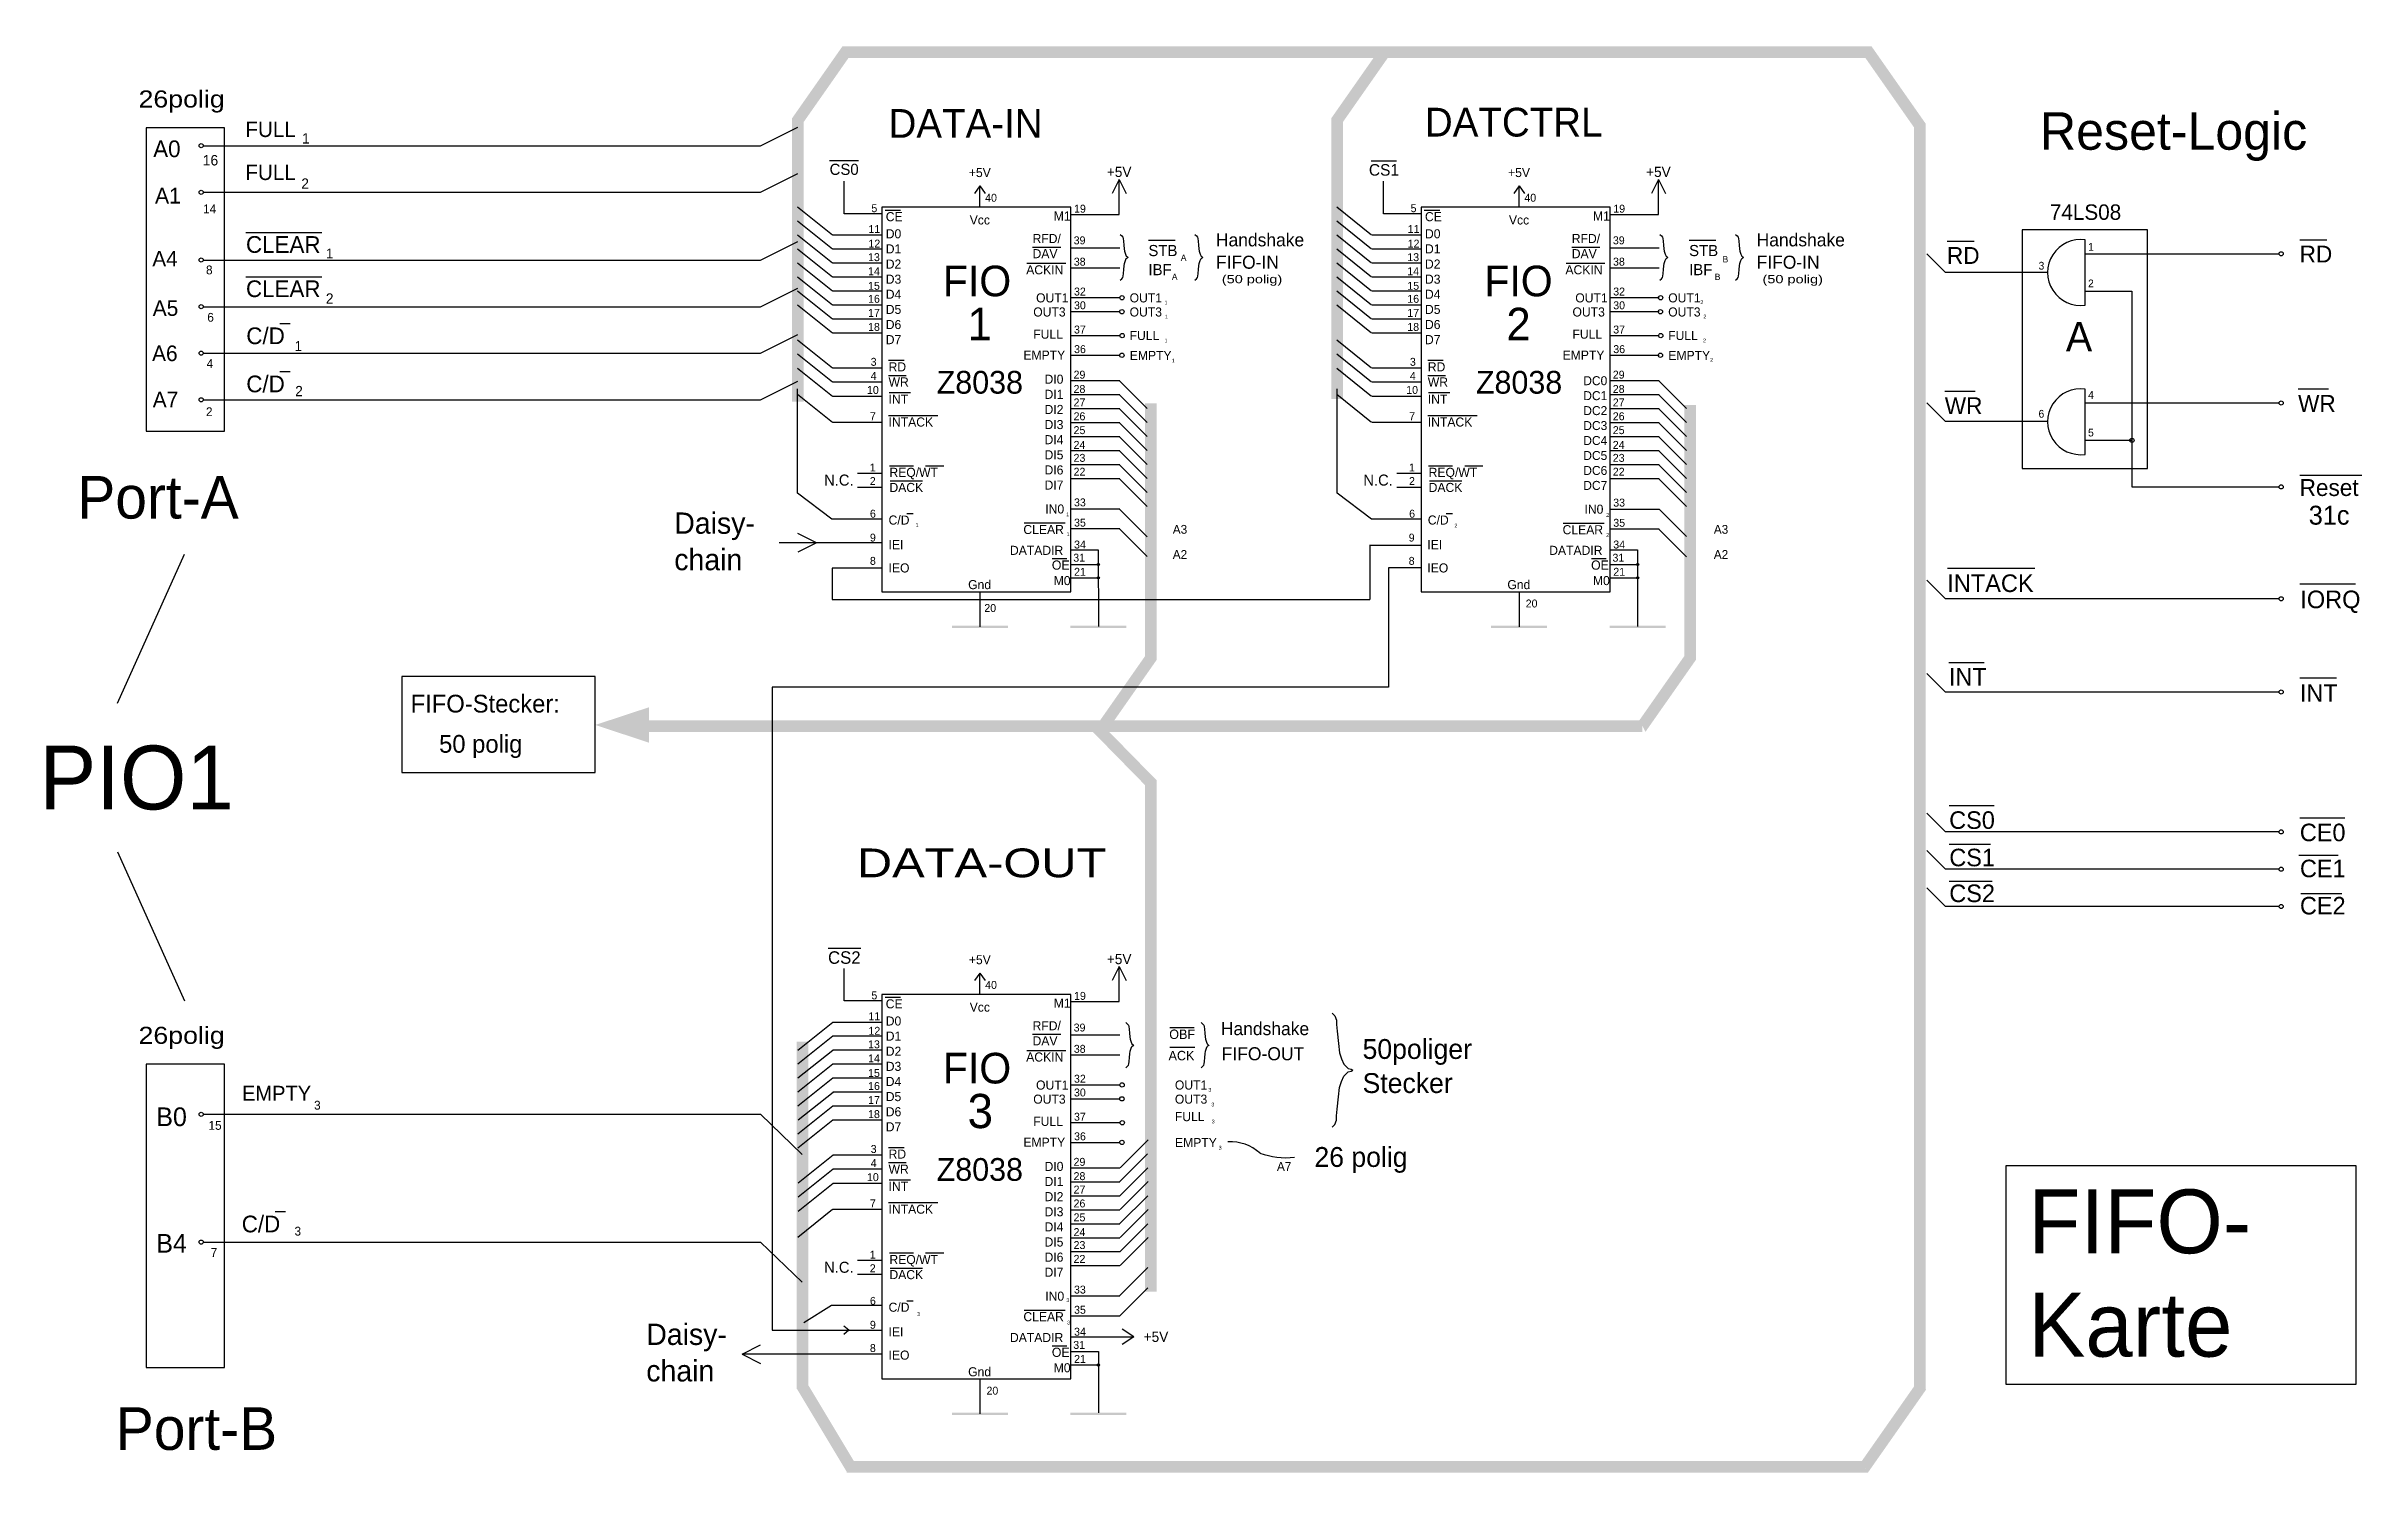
# Model space of a CAD drawing. Extents: x -32.2 to 67.1, y -33.9 to 27.3.
import ezdxf
from ezdxf.enums import TextEntityAlignment as Align

# ---------------------------------------------------------------- set-up
doc = ezdxf.new("R2010")
doc.units = 0
doc.layers.get('0').update_dxf_attribs({"linetype": 'CONTINUOUS'})

# ---------------------------------------------------------------- blocks, each defined once
blk = doc.blocks.new('RECTANG')
at = {"color": 0}
for p, q in [((1, 1), (0, 1)), ((0, 1), (0, 0)), ((1, 0), (1, 1)), ((0, 0), (1, 0))]:
    blk.add_line(p, q, dxfattribs=at)

msp = doc.modelspace()

# ---------------------------------------------------------------- linework, layer by layer
at = {"color": 0}
for p, q in [((-1.6, 23.038), (0, 23.838)), ((-25.501, 23.038), (-1.6, 23.038)), ((1.357, 22.4), (2.6, 22.4)), ((24.585, 22.394), (25.661, 22.394)), ((-25.501, 21.038), (-1.6, 21.038)), ((-1.6, 21.038), (0, 21.838)), ((1.982, 20.117), (1.982, 21.512)), ((7.803, 21.316), (7.574, 20.988)), ((7.8, 20.4), (7.8, 21.3)), ((7.803, 21.316), (8.032, 20.988)), ((13.778, 21.593), (13.478, 20.993)), ((13.778, 21.593), (14.078, 20.993)), ((13.778, 20.093), (13.778, 21.593)), ((25.104, 20.117), (25.104, 21.512)), ((30.925, 21.316), (30.696, 20.988)), ((30.922, 20.4), (30.922, 21.3)), ((30.925, 21.316), (31.154, 20.988)), ((36.9, 21.593), (36.6, 20.993)), ((36.9, 20.093), (36.9, 21.593)), ((36.9, 21.593), (37.2, 20.993)), ((1.478, 19.2), (-0.022, 20.4)), ((3.592, 20.117), (1.982, 20.117)), ((3.734, 20.275), (4.4, 20.275)), ((11.7, 20.093), (13.778, 20.093)), ((24.6, 19.2), (23.1, 20.4)), ((26.714, 20.117), (25.104, 20.117)), ((26.856, 20.275), (27.522, 20.275)), ((34.822, 20.093), (36.9, 20.093)), ((-23.669, 19.313), (-20.422, 19.313)), ((-1.6, 18.131), (0, 18.931)), ((1.478, 18.6), (-0.022, 19.8)), ((1.478, 18), (-0.022, 19.2)), ((3.6, 19.2), (1.5, 19.2)), ((13.819, 19.223), (13.881, 19.167)), ((13.881, 19.167), (13.932, 19.11)), ((13.932, 19.11), (13.944, 19.053)), ((13.944, 19.053), (13.955, 18.939)), ((13.955, 18.939), (13.972, 18.769)), ((15.028, 18.984), (16.176, 18.984)), ((17.021, 19.223), (17.084, 19.167)), ((17.084, 19.167), (17.135, 19.11)), ((17.135, 19.11), (17.146, 19.053)), ((17.146, 19.053), (17.158, 18.939)), ((17.158, 18.939), (17.175, 18.769)), ((24.6, 18.6), (23.1, 19.8)), ((24.6, 18), (23.1, 19.2)), ((26.722, 19.2), (24.622, 19.2)), ((36.961, 19.223), (37.024, 19.167)), ((37.024, 19.167), (37.075, 19.11)), ((37.075, 19.11), (37.087, 19.053)), ((37.087, 19.053), (37.098, 18.939)), ((37.098, 18.939), (37.115, 18.769)), ((38.213, 18.984), (39.36, 18.984)), ((40.206, 19.223), (40.268, 19.167)), ((40.268, 19.167), (40.32, 19.11)), ((40.32, 19.11), (40.331, 19.053)), ((40.331, 19.053), (40.342, 18.939)), ((40.342, 18.939), (40.359, 18.769)), ((49.275, 18.941), (50.436, 18.941)), ((55.2, 16.197), (55.2, 18.997)), ((64.399, 19.003), (65.56, 19.003)), ((-25.501, 18.131), (-1.6, 18.131)), ((1.478, 17.4), (-0.022, 18.6)), ((1.478, 16.8), (-0.022, 18)), ((3.6, 18.6), (1.5, 18.6)), ((3.6, 18), (1.5, 18)), ((9.817, 17.995), (11.481, 17.995)), ((10.059, 18.687), (11.269, 18.687)), ((11.7, 18.659), (13.8, 18.659)), ((13.972, 18.769), (13.989, 18.614)), ((13.972, 17.729), (13.989, 17.883)), ((13.989, 18.614), (14.006, 18.509)), ((13.989, 17.883), (14.006, 17.989)), ((14.006, 18.509), (14.046, 18.379)), ((14.006, 17.989), (14.046, 18.119)), ((14.046, 18.379), (14.08, 18.305)), ((14.046, 18.119), (14.08, 18.192)), ((14.08, 18.305), (14.126, 18.265)), ((14.08, 18.192), (14.126, 18.232)), ((14.126, 18.265), (14.16, 18.24)), ((14.126, 18.232), (14.16, 18.257)), ((17.175, 18.769), (17.192, 18.614)), ((17.175, 17.729), (17.192, 17.883)), ((17.192, 18.614), (17.209, 18.509)), ((17.192, 17.883), (17.209, 17.989)), ((17.209, 18.509), (17.249, 18.379)), ((17.209, 17.989), (17.249, 18.119)), ((17.249, 18.379), (17.283, 18.305)), ((17.249, 18.119), (17.283, 18.192)), ((17.283, 18.305), (17.328, 18.265)), ((17.283, 18.192), (17.328, 18.232)), ((17.328, 18.265), (17.363, 18.24)), ((17.328, 18.232), (17.363, 18.257)), ((24.6, 17.4), (23.1, 18.6)), ((24.6, 16.8), (23.1, 18)), ((26.722, 18.6), (24.622, 18.6)), ((26.722, 18), (24.622, 18)), ((32.939, 17.995), (34.603, 17.995)), ((33.181, 18.687), (34.391, 18.687)), ((34.822, 18.659), (36.922, 18.659)), ((37.115, 18.769), (37.132, 18.614)), ((37.115, 17.729), (37.132, 17.883)), ((37.132, 18.614), (37.149, 18.509)), ((37.132, 17.883), (37.149, 17.989)), ((37.149, 18.509), (37.189, 18.379)), ((37.149, 17.989), (37.189, 18.119)), ((37.189, 18.379), (37.223, 18.305)), ((37.189, 18.119), (37.223, 18.192)), ((37.223, 18.305), (37.268, 18.265)), ((37.223, 18.192), (37.268, 18.232)), ((37.268, 18.265), (37.303, 18.24)), ((37.268, 18.232), (37.303, 18.257)), ((40.359, 18.769), (40.376, 18.614)), ((40.359, 17.729), (40.376, 17.883)), ((40.376, 18.614), (40.394, 18.509)), ((40.376, 17.883), (40.394, 17.989)), ((40.394, 18.509), (40.433, 18.379)), ((40.394, 17.989), (40.433, 18.119)), ((40.433, 18.379), (40.467, 18.305)), ((40.433, 18.119), (40.467, 18.192)), ((40.467, 18.305), (40.513, 18.265)), ((40.467, 18.192), (40.513, 18.232)), ((40.513, 18.265), (40.547, 18.24)), ((40.513, 18.232), (40.547, 18.257)), ((49.2, 17.6), (48.4, 18.4)), ((55.2, 18.4), (63.509, 18.4)), ((-23.669, 17.414), (-20.422, 17.414)), ((-1.6, 16.131), (0, 16.931)), ((1.478, 16.2), (-0.022, 17.4)), ((3.6, 17.4), (1.5, 17.4)), ((11.7, 17.799), (13.8, 17.799)), ((13.819, 17.274), (13.881, 17.331)), ((13.881, 17.331), (13.932, 17.387)), ((13.932, 17.387), (13.944, 17.444)), ((13.944, 17.444), (13.955, 17.558)), ((13.955, 17.558), (13.972, 17.729)), ((17.021, 17.274), (17.084, 17.331)), ((17.084, 17.331), (17.135, 17.387)), ((17.135, 17.387), (17.146, 17.444)), ((17.146, 17.444), (17.158, 17.558)), ((17.158, 17.558), (17.175, 17.729)), ((24.6, 16.2), (23.1, 17.4)), ((26.722, 17.4), (24.622, 17.4)), ((34.822, 17.799), (36.922, 17.799)), ((36.961, 17.274), (37.024, 17.331)), ((37.024, 17.331), (37.075, 17.387)), ((37.075, 17.387), (37.087, 17.444)), ((37.087, 17.444), (37.098, 17.558)), ((37.098, 17.558), (37.115, 17.729)), ((40.206, 17.274), (40.268, 17.331)), ((40.268, 17.331), (40.32, 17.387)), ((40.32, 17.387), (40.331, 17.444)), ((40.331, 17.444), (40.342, 17.558)), ((40.342, 17.558), (40.359, 17.729)), ((53.586, 17.6), (49.2, 17.6)), ((-25.501, 16.131), (-1.6, 16.131)), ((1.478, 15.6), (-0.022, 16.8)), ((1.478, 15), (-0.022, 16.2)), ((3.6, 16.8), (1.5, 16.8)), ((3.6, 16.2), (1.5, 16.2)), ((11.7, 16.522), (13.8, 16.522)), ((11.7, 15.922), (13.8, 15.922)), ((24.6, 15.6), (23.1, 16.8)), ((24.6, 15), (23.1, 16.2)), ((26.722, 16.8), (24.622, 16.8)), ((26.722, 16.2), (24.622, 16.2)), ((34.822, 16.522), (36.922, 16.522)), ((34.822, 15.922), (36.922, 15.922)), ((55.2, 16.8), (57.2, 16.8)), ((57.2, 16.8), (57.2, 8.4)), ((-22.218, 15.416), (-21.781, 15.416)), ((-1.6, 14.136), (0, 14.936)), ((3.6, 15.6), (1.5, 15.6)), ((3.6, 15), (1.5, 15)), ((11.7, 14.898), (13.8, 14.898)), ((26.722, 15.6), (24.622, 15.6)), ((26.722, 15), (24.622, 15)), ((34.822, 14.898), (36.922, 14.898)), ((-25.501, 14.136), (-1.6, 14.136)), ((1.478, 13.5), (-0.022, 14.7)), ((1.478, 12.9), (-0.022, 14.1)), ((11.7, 14.05), (13.8, 14.05)), ((24.6, 13.5), (23.1, 14.7)), ((24.6, 12.9), (23.1, 14.1)), ((34.822, 14.05), (36.922, 14.05)), ((-22.218, 13.351), (-21.781, 13.351)), ((-1.6, 12.136), (0, 12.936)), ((1.478, 12.28), (-0.022, 13.48)), ((3.6, 13.5), (1.5, 13.5)), ((3.885, 13.831), (4.551, 13.831)), ((3.885, 13.182), (4.642, 13.182)), ((11.7, 12.962), (13.8, 12.962)), ((13.778, 12.962), (14.978, 11.762)), ((24.6, 12.28), (23.1, 13.48)), ((26.722, 13.5), (24.622, 13.5)), ((27.007, 13.831), (27.673, 13.831)), ((27.007, 13.182), (27.764, 13.182)), ((34.822, 12.962), (36.922, 12.962)), ((36.9, 12.962), (38.1, 11.762)), ((-25.501, 12.136), (-1.6, 12.136)), ((1.478, 11.167), (-0.022, 12.367)), ((-0.02, 8.131), (-0.02, 12.605)), ((3.6, 12.9), (1.5, 12.9)), ((3.6, 12.28), (1.5, 12.28)), ((3.915, 12.445), (4.823, 12.445)), ((11.7, 12.362), (13.8, 12.362)), ((13.778, 12.362), (14.978, 11.162)), ((24.6, 11.167), (23.1, 12.367)), ((23.123, 8.131), (23.123, 12.605)), ((26.722, 12.9), (24.622, 12.9)), ((26.722, 12.28), (24.622, 12.28)), ((27.037, 12.445), (27.945, 12.445)), ((34.822, 12.362), (36.922, 12.362)), ((36.9, 12.362), (38.1, 11.162)), ((49.2, 11.2), (48.4, 12)), ((49.184, 12.506), (50.477, 12.506)), ((55.2, 9.797), (55.2, 12.597)), ((55.2, 12), (63.51, 12)), ((64.332, 12.603), (65.626, 12.603)), ((3.6, 11.167), (1.5, 11.167)), ((3.885, 11.465), (6.004, 11.465)), ((11.7, 11.762), (13.8, 11.762)), ((11.7, 11.162), (13.8, 11.162)), ((13.778, 11.762), (14.978, 10.562)), ((13.778, 11.162), (14.978, 9.962)), ((26.722, 11.167), (24.622, 11.167)), ((27.007, 11.465), (29.126, 11.465)), ((34.822, 11.762), (36.922, 11.762)), ((34.822, 11.162), (36.922, 11.162)), ((36.9, 11.762), (38.1, 10.562)), ((36.9, 11.162), (38.1, 9.962)), ((53.586, 11.2), (49.2, 11.2)), ((11.7, 10.562), (13.8, 10.562)), ((11.7, 9.962), (13.8, 9.962)), ((13.778, 10.562), (14.978, 9.362)), ((13.778, 9.962), (14.978, 8.762)), ((34.822, 10.562), (36.922, 10.562)), ((34.822, 9.962), (36.922, 9.962)), ((36.9, 10.562), (38.1, 9.362)), ((36.9, 9.962), (38.1, 8.762)), ((55.2, 10.4), (57.2, 10.4)), ((3.594, 8.978), (2.553, 8.978)), ((3.922, 9.306), (4.951, 9.306)), ((5.466, 9.306), (6.252, 9.306)), ((11.7, 9.362), (13.8, 9.362)), ((13.778, 9.362), (14.978, 8.162)), ((26.716, 8.978), (25.675, 8.978)), ((27.044, 9.306), (28.073, 9.306)), ((28.588, 9.306), (29.374, 9.306)), ((34.822, 9.362), (36.922, 9.362)), ((36.9, 9.362), (38.1, 8.162)), ((1.448, 7.012), (-0.02, 8.131)), ((3.594, 8.378), (2.553, 8.378)), ((3.952, 8.657), (5.345, 8.657)), ((11.7, 8.762), (13.8, 8.762)), ((13.778, 8.762), (14.978, 7.562)), ((24.591, 7.012), (23.123, 8.131)), ((26.716, 8.378), (25.675, 8.378)), ((27.074, 8.657), (28.467, 8.657)), ((34.822, 8.762), (36.922, 8.762)), ((36.9, 8.762), (38.1, 7.562)), ((57.2, 8.4), (63.511, 8.4)), ((64.399, 8.906), (67.053, 8.906)), ((3.601, 7.012), (1.448, 7.012)), ((4.672, 7.259), (4.944, 7.259)), ((11.7, 7.461), (13.8, 7.461)), ((13.778, 7.463), (14.978, 6.263)), ((26.744, 7.012), (24.591, 7.012)), ((27.794, 7.259), (28.066, 7.259)), ((34.822, 7.452), (36.922, 7.452)), ((36.923, 7.451), (38.101, 6.273)), ((3.6, 6), (-0.8, 6)), ((0.8, 6), (0, 6.4)), ((0.8, 6), (0, 5.6)), ((9.696, 6.853), (11.451, 6.853)), ((11.7, 6.615), (13.8, 6.615)), ((13.778, 6.615), (14.978, 5.415)), ((32.818, 6.845), (34.573, 6.845)), ((34.822, 6.606), (36.922, 6.606)), ((36.9, 6.606), (38.1, 5.406)), ((-29.178, -0.872), (-26.303, 5.519)), ((10.9, 5.325), (11.535, 5.325)), ((11.7, 5.7), (12.878, 5.7)), ((11.7, 5.076), (12.878, 5.076)), ((12.878, 5.7), (12.881, 2.406)), ((24.518, 5.902), (26.702, 5.902)), ((24.531, 3.57), (24.531, 5.913)), ((34.022, 5.325), (34.657, 5.325)), ((34.822, 5.7), (36, 5.7)), ((34.822, 5.076), (36, 5.076)), ((36, 5.7), (36.003, 2.406)), ((1.47, 4.915), (1.47, 3.566)), ((3.599, 4.917), (1.473, 4.917)), ((11.7, 4.5), (12.878, 4.5)), ((25.325, 4.922), (25.325, -0.198)), ((26.723, 4.922), (25.325, 4.922)), ((34.822, 4.5), (36, 4.5)), ((49.2, 3.6), (48.4, 4.4)), ((49.29, 4.908), (53.037, 4.908)), ((64.393, 4.239), (66.794, 4.239)), ((1.473, 3.564), (24.518, 3.564)), ((7.8, 3.9), (7.8, 2.4)), ((30.922, 3.9), (30.922, 2.4)), ((63.511, 3.6), (49.2, 3.6)), ((49.2, -0.4), (48.4, 0.4)), ((49.349, 0.872), (50.871, 0.872)), ((64.393, 0.203), (65.974, 0.203)), ((25.325, -0.198), (-1.113, -0.198)), ((-1.113, -0.198), (-1.113, -27.778)), ((63.511, -0.4), (49.2, -0.4)), ((49.2, -6.4), (48.4, -5.6)), ((49.359, -5.272), (51.295, -5.272)), ((64.395, -5.802), (66.331, -5.802)), ((63.511, -6.4), (49.2, -6.4)), ((49.359, -6.921), (51.13, -6.921)), ((-29.178, -7.262), (-26.303, -13.653)), ((49.2, -8), (48.4, -7.2)), ((64.354, -7.392), (66.043, -7.392)), ((49.2, -9.6), (48.4, -8.8)), ((63.511, -8), (49.2, -8)), ((49.359, -8.51), (51.213, -8.51)), ((63.511, -9.6), (49.2, -9.6)), ((64.436, -9.04), (66.207, -9.04)), ((1.289, -11.392), (2.699, -11.392)), ((1.982, -13.653), (1.982, -12.259)), ((7.803, -12.454), (7.574, -12.782)), ((7.8, -13.37), (7.8, -12.47)), ((7.803, -12.454), (8.032, -12.782)), ((13.778, -12.177), (13.478, -12.777)), ((13.778, -13.677), (13.778, -12.177)), ((13.778, -12.177), (14.078, -12.777)), ((3.592, -13.653), (1.982, -13.653)), ((3.734, -13.496), (4.4, -13.496)), ((11.7, -13.677), (13.778, -13.677)), ((1.488, -14.575), (-0.012, -15.775)), ((3.6, -14.57), (1.5, -14.57)), ((14.06, -14.578), (14.123, -14.635)), ((14.123, -14.635), (14.174, -14.692)), ((14.174, -14.692), (14.186, -14.749)), ((14.186, -14.749), (14.197, -14.862)), ((14.197, -14.862), (14.214, -15.033)), ((15.952, -14.79), (16.987, -14.79)), ((17.289, -14.578), (17.352, -14.635)), ((17.352, -14.635), (17.403, -14.692)), ((17.403, -14.692), (17.414, -14.749)), ((17.414, -14.749), (17.426, -14.862)), ((17.426, -14.862), (17.443, -15.033)), ((22.913, -14.176), (23.016, -14.287)), ((23.016, -14.287), (23.094, -14.472)), ((23.094, -14.472), (23.094, -14.657)), ((23.094, -14.657), (23.12, -14.954)), ((1.488, -15.166), (-0.012, -16.366)), ((1.488, -15.772), (-0.012, -16.972)), ((3.6, -15.17), (1.5, -15.17)), ((3.6, -15.77), (1.5, -15.77)), ((9.817, -15.775), (11.481, -15.775)), ((10.059, -15.083), (11.269, -15.083)), ((11.7, -15.111), (13.8, -15.111)), ((14.214, -15.033), (14.231, -15.187)), ((14.231, -15.187), (14.248, -15.293)), ((14.231, -15.919), (14.248, -15.813)), ((14.248, -15.293), (14.288, -15.423)), ((14.248, -15.813), (14.288, -15.683)), ((14.288, -15.423), (14.322, -15.496)), ((14.288, -15.683), (14.322, -15.61)), ((14.322, -15.496), (14.367, -15.537)), ((14.322, -15.61), (14.367, -15.569)), ((14.367, -15.537), (14.402, -15.561)), ((14.367, -15.569), (14.402, -15.545)), ((15.952, -15.641), (17.018, -15.641)), ((17.443, -15.033), (17.46, -15.187)), ((17.46, -15.187), (17.477, -15.293)), ((17.46, -15.919), (17.477, -15.813)), ((17.477, -15.293), (17.517, -15.423)), ((17.477, -15.813), (17.517, -15.683)), ((17.517, -15.423), (17.551, -15.496)), ((17.517, -15.683), (17.551, -15.61)), ((17.551, -15.496), (17.596, -15.537)), ((17.551, -15.61), (17.596, -15.569)), ((17.596, -15.537), (17.63, -15.561)), ((17.596, -15.569), (17.63, -15.545)), ((23.12, -14.954), (23.172, -15.473)), ((23.172, -15.473), (23.224, -15.881)), ((23.224, -15.881), (23.302, -16.14)), ((1.488, -16.363), (-0.012, -17.563)), ((3.6, -16.37), (1.5, -16.37)), ((11.7, -15.971), (13.8, -15.971)), ((14.06, -16.528), (14.123, -16.471)), ((14.123, -16.471), (14.174, -16.414)), ((14.174, -16.414), (14.186, -16.357)), ((14.186, -16.357), (14.197, -16.244)), ((14.197, -16.244), (14.214, -16.073)), ((14.214, -16.073), (14.231, -15.919)), ((17.289, -16.528), (17.352, -16.471)), ((17.352, -16.471), (17.403, -16.414)), ((17.403, -16.414), (17.414, -16.357)), ((17.414, -16.357), (17.426, -16.244)), ((17.426, -16.244), (17.443, -16.073)), ((17.443, -16.073), (17.46, -15.919)), ((23.302, -16.14), (23.406, -16.362)), ((23.406, -16.362), (23.587, -16.548)), ((23.406, -16.881), (23.587, -16.696)), ((23.587, -16.548), (23.717, -16.585)), ((23.587, -16.696), (23.717, -16.659)), ((23.717, -16.585), (23.795, -16.622)), ((23.717, -16.659), (23.795, -16.622)), ((1.498, -16.969), (-0.002, -18.169)), ((1.512, -17.574), (0.012, -18.774)), ((3.6, -16.97), (1.5, -16.97)), ((3.6, -17.57), (1.5, -17.57)), ((11.7, -17.248), (13.8, -17.248)), ((11.7, -17.848), (13.8, -17.848)), ((23.12, -18.29), (23.172, -17.771)), ((23.172, -17.771), (23.224, -17.363)), ((23.224, -17.363), (23.302, -17.104)), ((23.302, -17.104), (23.406, -16.881)), ((-25.501, -18.516), (-1.6, -18.516)), ((-1.6, -18.516), (0.182, -20.237)), ((1.493, -18.166), (-0.007, -19.366)), ((1.493, -18.771), (-0.007, -19.971)), ((3.6, -18.17), (1.5, -18.17)), ((3.6, -18.77), (1.5, -18.77)), ((23.016, -18.957), (23.094, -18.772)), ((23.094, -18.587), (23.12, -18.29)), ((23.094, -18.772), (23.094, -18.587)), ((11.7, -18.872), (13.8, -18.872)), ((11.7, -19.72), (13.8, -19.72)), ((13.81, -20.812), (15.01, -19.612)), ((22.913, -19.068), (23.016, -18.957)), ((1.504, -20.263), (0.004, -21.463)), ((3.6, -20.27), (1.5, -20.27)), ((3.885, -19.939), (4.551, -19.939)), ((3.885, -20.588), (4.642, -20.588)), ((11.7, -20.808), (13.8, -20.808)), ((13.791, -21.406), (14.991, -20.206)), ((13.797, -22.018), (14.997, -20.818)), ((1.504, -20.869), (0.004, -22.069)), ((1.504, -21.48), (0.004, -22.68)), ((3.6, -20.87), (1.5, -20.87)), ((3.6, -21.49), (1.5, -21.49)), ((3.915, -21.325), (4.823, -21.325)), ((11.7, -21.408), (13.8, -21.408)), ((13.81, -22.603), (15.01, -21.403)), ((-22.415, -22.686), (-21.978, -22.686)), ((1.487, -22.603), (-0.013, -23.803)), ((3.6, -22.603), (1.5, -22.603)), ((3.885, -22.306), (6.004, -22.306)), ((11.7, -22.008), (13.8, -22.008)), ((11.7, -22.608), (13.8, -22.608)), ((13.797, -23.207), (14.997, -22.007)), ((13.81, -23.797), (15.01, -22.597)), ((11.7, -23.208), (13.8, -23.208)), ((11.7, -23.808), (13.8, -23.808)), ((13.797, -24.41), (14.997, -23.21)), ((13.817, -25.004), (15.017, -23.804)), ((-25.501, -24), (-1.6, -24)), ((-1.6, -24), (0.182, -25.721)), ((3.594, -24.792), (2.553, -24.792)), ((3.922, -24.464), (4.951, -24.464)), ((5.466, -24.464), (6.252, -24.464)), ((11.7, -24.408), (13.8, -24.408)), ((3.594, -25.392), (2.553, -25.392)), ((3.952, -25.113), (5.345, -25.113)), ((11.7, -25.008), (13.8, -25.008)), ((13.805, -26.292), (15.005, -25.092)), ((1.437, -26.724), (0.246, -27.463)), ((3.61, -26.724), (1.437, -26.724)), ((4.672, -26.511), (4.944, -26.511)), ((11.7, -26.309), (13.8, -26.309)), ((13.797, -27.161), (14.997, -25.961)), ((-1.109, -27.778), (3.595, -27.778)), ((2.174, -27.782), (1.963, -27.602)), ((2.174, -27.782), (1.963, -27.963)), ((9.696, -26.917), (11.451, -26.917)), ((11.7, -27.155), (13.8, -27.155)), ((14.398, -28.062), (13.905, -27.733)), ((-2.4, -28.8), (-1.6, -28.4)), ((10.9, -28.445), (11.535, -28.445)), ((11.704, -28.062), (14.398, -28.062)), ((11.704, -28.695), (12.887, -28.695)), ((12.887, -28.695), (12.887, -31.325)), ((14.398, -28.062), (13.905, -28.39)), ((3.6, -28.8), (-2.4, -28.8)), ((-2.4, -28.8), (-1.6, -29.2)), ((11.7, -29.27), (12.878, -29.27)), ((7.8, -29.87), (7.8, -31.37))]:
    msp.add_line(p, q, dxfattribs=at)
for centre, radius in [((-25.591, 23.039), 0.0897), ((-25.591, 21.039), 0.0897), ((-25.591, 18.132), 0.0897), ((63.6, 18.4), 0.0897), ((-25.591, 16.132), 0.0897), ((13.888, 15.917), 0.0924), ((13.895, 16.517), 0.0924), ((36.982, 15.917), 0.0924), ((36.989, 16.517), 0.0924), ((13.902, 14.894), 0.0924), ((36.996, 14.894), 0.0924), ((-25.591, 14.138), 0.0897), ((13.888, 14.046), 0.0924), ((36.982, 14.046), 0.0924), ((-25.591, 12.138), 0.0897), ((63.6, 12), 0.0897), ((57.2, 10.4), 0.0897), ((63.6, 8.4), 0.0897), ((12.881, 5.074), 0.0464), ((36.003, 5.074), 0.0464), ((12.881, 4.498), 0.0464), ((36.003, 4.498), 0.0464), ((63.6, 3.6), 0.0897), ((63.6, -0.4), 0.0897), ((63.6, -6.4), 0.0897), ((63.6, -8), 0.0897), ((63.6, -9.6), 0.0897), ((13.893, -17.852), 0.0924), ((13.901, -17.253), 0.0924), ((-25.591, -18.514), 0.0897), ((13.908, -18.876), 0.0924), ((13.893, -19.724), 0.0924), ((-25.591, -23.998), 0.0897), ((12.881, -29.272), 0.0464)]:
    msp.add_circle(centre, radius, dxfattribs=at)
for centre, radius, start, end in [((55, 17.597), 1.414, 81.8699, 278.1301), ((55, 11.197), 1.414, 81.8699, 278.1301), ((18.539, -21.61), 1.915, 48.32274, 93.04523), ((20.929, -17.149), 3.231, 249.7611, 276.3507)]:
    msp.add_arc(centre, radius, start, end, dxfattribs=at)
for points in [[(-6.381, -1.813), (-8.693, -1.813), (-6.381, -1.051)], [(-6.381, -1.813), (-8.693, -1.813), (-6.381, -2.575)]]:
    msp.add_solid(points, dxfattribs=at)
for points in [[(2.168, 26.803), (1.908, 27.303), (0.248, 24.058), (-0.252, 24.216)], [(45.771, 26.803), (46.032, 27.303), (2.168, 26.803), (1.908, 27.303)], [(25.29, 26.803), (25.03, 27.303), (23.37, 24.058), (22.87, 24.216)], [(47.862, 23.815), (48.362, 23.973), (45.771, 26.803), (46.032, 27.303)], [(0.248, 24.058), (-0.252, 24.216), (0.248, 12.061), (-0.252, 12.061)], [(23.37, 24.058), (22.87, 24.216), (23.37, 12.167), (22.87, 12.167)], [(47.862, -30.326), (48.362, -30.326), (47.862, 23.815), (48.362, 23.973)], [(15.379, 11.979), (14.879, 11.979), (15.379, 0.978), (14.879, 1.136)], [(38.501, 11.918), (38.001, 11.918), (38.501, 0.978), (38.001, 1.136)], [(6.6, 2.45), (6.6, 2.35), (9, 2.45), (9, 2.35)], [(11.683, 2.45), (11.683, 2.35), (14.083, 2.45), (14.083, 2.35)], [(29.722, 2.45), (29.722, 2.35), (32.122, 2.45), (32.122, 2.35)], [(34.805, 2.45), (34.805, 2.35), (37.205, 2.45), (37.205, 2.35)], [(15.379, 0.978), (14.879, 1.136), (13.219, -2.109), (12.959, -1.609)], [(38.501, 0.978), (38.001, 1.136), (36.341, -2.109), (36.081, -1.609)], [(13.219, -2.109), (12.959, -1.609), (-6.481, -2.109), (-6.481, -1.609)], [(14.879, -4.39), (15.379, -4.186), (12.57, -2.034), (12.927, -1.684)], [(12.919, -1.609), (12.919, -2.109), (36.211, -1.609), (36.211, -2.109)], [(14.879, -26.121), (15.379, -26.121), (14.879, -4.39), (15.379, -4.186)], [(-0.055, -30.298), (0.445, -30.298), (-0.055, -15.404), (0.445, -15.404)], [(2.107, -33.88), (2.39, -33.38), (-0.042, -30.298), (0.458, -30.16)], [(48.372, -30.327), (47.962, -30.04), (45.878, -33.891), (45.617, -33.391)], [(6.6, -31.32), (6.6, -31.42), (9, -31.32), (9, -31.42)], [(11.683, -31.32), (11.683, -31.42), (14.083, -31.32), (14.083, -31.42)], [(45.877, -33.891), (45.617, -33.391), (2.081, -33.891), (2.365, -33.391)]]:
    msp.add_trace(points, dxfattribs=at)

# ---------------------------------------------------------------- block references
for p, xscale, yscale, zscale in [((-27.947, 10.796), 3.354089023699899, 13.00952858499008, 3.354089023699899), ((3.6, 3.9), 8.1, 16.5, 8.1), ((26.722, 3.9), 8.1, 16.5, 8.1), ((52.489, 9.19), 5.374132900909871, 10.23949532811077, 5.374132900909871), ((-16.989, -3.845), 8.296690797689042, 4.107239436572644, 8.296690797689042), ((3.6, -29.87), 8.1, 16.5, 8.1), ((-27.947, -29.374), 3.354089023699899, 13.00952858499008, 3.354089023699899), ((51.8, -30.086), 15.0135413441805, 9.357731087449011, 15.0135413441805)]:
    msp.add_blockref('RECTANG', p, dxfattribs=dict(at, xscale=xscale, yscale=yscale, zscale=zscale))

# ---------------------------------------------------------------- texts
for s, height, p, p2 in [('26polig', 0.7316, (-28.276, 24.676), (-24.583, 24.676)), ('(50 polig)', 0.3558, (18.175, 17.136), (20.767, 17.136)), ('(50 polig)', 0.3558, (41.359, 17.136), (43.951, 17.136)), ('DATA-OUT', 1.2347, (2.525, -8.347), (13.226, -8.347)), ('26polig', 0.7316, (-28.276, -15.493), (-24.583, -15.493))]:
    msp.add_text(s, height=height, dxfattribs=at).set_placement(p, p2, align=Align.ALIGNED)
for s, height, p in [('FULL', 0.6619, (-23.697, 23.411)), ('DATA-IN', 1.2347, (3.884, 23.376)), ('DATCTRL', 1.2347, (26.883, 23.431)), ('A0', 0.7166, (-27.647, 22.547)), ('1', 0.44, (-21.265, 23.132)), ('16', 0.4462, (-25.524, 22.191)), ('FULL', 0.6619, (-23.697, 21.565)), ('CS0', 0.4782, (1.357, 21.785)), ('A1', 0.678, (-27.57, 20.557)), ('2', 0.44, (-21.297, 21.193)), ('40', 0.3401, (8.026, 20.635)), ('40', 0.3401, (31.148, 20.635)), ('14', 0.3788, (-25.509, 20.138)), ('CE', 0.3892, (3.764, 19.799)), ('M1', 0.3892, (10.967, 19.828)), ('19', 0.3401, (11.839, 20.165)), ('CE', 0.3892, (26.886, 19.799)), ('M1', 0.3892, (34.089, 19.828)), ('19', 0.3401, (34.961, 20.165)), ('CLEAR', 0.7166, (-23.669, 18.441)), ('D0', 0.3892, (3.764, 19.064)), ('RFD/', 0.3892, (10.059, 18.86)), ('39', 0.3401, (11.822, 18.807)), ('Handshake', 0.5593, (17.923, 18.719)), ('D0', 0.3892, (26.886, 19.064)), ('RFD/', 0.3892, (33.181, 18.86)), ('39', 0.3401, (34.944, 18.807)), ('Handshake', 0.5593, (41.108, 18.719)), ('A4', 0.6619, (-27.684, 17.863)), ('8', 0.379, (-25.384, 17.518)), ('1', 0.422, (-20.239, 18.204)), ('D1', 0.3892, (3.764, 18.415)), ('D2', 0.3892, (3.764, 17.766)), ('ACKIN', 0.3892, (9.787, 17.519)), ('DAV', 0.3892, (10.059, 18.211)), ('38', 0.3401, (11.828, 17.893)), ('STB', 0.4782, (15.028, 18.301)), ('IBF', 0.4782, (15.028, 17.481)), ('A', 0.273, (16.415, 18.096)), ('FIFO-IN', 0.5593, (17.923, 17.76)), ('D1', 0.3892, (26.886, 18.415)), ('D2', 0.3892, (26.886, 17.766)), ('ACKIN', 0.3892, (32.909, 17.519)), ('DAV', 0.3892, (33.181, 18.211)), ('38', 0.3401, (34.95, 17.893)), ('STB', 0.4782, (38.213, 18.301)), ('IBF', 0.4782, (38.213, 17.481)), ('B', 0.273, (39.647, 18.028)), ('FIFO-IN', 0.5593, (41.108, 17.76)), ('RD', 0.7239, (49.268, 17.966)), ('RD', 0.7239, (64.392, 18.027)), ('CLEAR', 0.7166, (-23.669, 16.543)), ('D3', 0.3892, (3.764, 17.117)), ('32', 0.3401, (11.836, 16.611)), ('A', 0.273, (16.032, 17.276)), ('D3', 0.3892, (26.886, 17.117)), ('32', 0.3401, (34.958, 16.611)), ('B', 0.273, (39.312, 17.276)), ('A5', 0.6693, (-27.667, 15.738)), ('2', 0.44, (-20.244, 16.262)), ('D4', 0.3892, (3.764, 16.469)), ('D5', 0.3892, (3.764, 15.82)), ('OUT3', 0.3892, (10.089, 15.71)), ('OUT1', 0.3892, (10.21, 16.315)), ('30', 0.3401, (11.836, 16.02)), ('OUT3', 0.3892, (14.221, 15.71)), ('OUT1', 0.3892, (14.222, 16.315)), ('1', 0.157, (15.721, 16.23)), ('D4', 0.3892, (26.886, 16.469)), ('D5', 0.3892, (26.886, 15.82)), ('OUT3', 0.3892, (33.211, 15.71)), ('OUT1', 0.3892, (33.332, 16.315)), ('30', 0.3401, (34.958, 16.02)), ('OUT3', 0.3892, (37.315, 15.71)), ('OUT1', 0.3892, (37.316, 16.315)), ('2', 0.163, (38.695, 16.244)), ('6', 0.377, (-25.328, 15.487)), ('C/D', 0.7166, (-23.655, 14.524)), ('D6', 0.3892, (3.764, 15.171)), ('D7', 0.3892, (3.764, 14.523)), ('FULL', 0.3892, (10.089, 14.758)), ('37', 0.3401, (11.836, 14.981)), ('FULL', 0.3892, (14.221, 14.701)), ('1', 0.157, (15.741, 15.631)), ('D6', 0.3892, (26.886, 15.171)), ('D7', 0.3892, (26.886, 14.523)), ('FULL', 0.3892, (33.211, 14.758)), ('37', 0.3401, (34.958, 14.981)), ('FULL', 0.3892, (37.315, 14.701)), ('2', 0.163, (38.827, 15.629)), ('A6', 0.6693, (-27.696, 13.797)), ('1', 0.422, (-21.584, 14.234)), ('EMPTY', 0.3892, (9.666, 13.861)), ('36', 0.3401, (11.839, 14.14)), ('EMPTY', 0.3892, (14.227, 13.847)), ('1', 0.157, (15.721, 14.602)), ('1', 0.157, (16.031, 13.746)), ('EMPTY', 0.3892, (32.788, 13.861)), ('36', 0.3401, (34.961, 14.14)), ('EMPTY', 0.3892, (37.321, 13.847)), ('2', 0.163, (38.809, 14.6)), ('2', 0.163, (39.117, 13.771)), ('4', 0.377, (-25.357, 13.503)), ('C/D', 0.7166, (-23.655, 12.459)), ('WR', 0.3892, (3.885, 12.706)), ('RD', 0.3892, (3.885, 13.355)), ('DI0', 0.3892, (10.573, 12.826)), ('29', 0.3401, (11.818, 13.045)), ('WR', 0.3892, (27.007, 12.706)), ('RD', 0.3892, (27.007, 13.355)), ('DC0', 0.3852, (33.673, 12.764)), ('29', 0.3401, (34.94, 13.045)), ('A7', 0.6693, (-27.667, 11.814)), ('2', 0.44, (-21.56, 12.292)), ('INT', 0.3892, (3.885, 11.97)), ('DI1', 0.3892, (10.573, 12.177)), ('DI2', 0.3892, (10.573, 11.528)), ('28', 0.3401, (11.818, 12.431)), ('27', 0.3401, (11.818, 11.855)), ('INT', 0.3892, (27.007, 11.97)), ('DC1', 0.3852, (33.673, 12.122)), ('28', 0.3401, (34.94, 12.431)), ('27', 0.3401, (34.94, 11.855)), ('WR', 0.7239, (49.177, 11.521)), ('WR', 0.7239, (64.325, 11.619)), ('2', 0.377, (-25.386, 11.436)), ('INTACK', 0.3892, (3.885, 10.989)), ('DI3', 0.3892, (10.573, 10.88)), ('26', 0.3401, (11.818, 11.26)), ('25', 0.3401, (11.818, 10.665)), ('INTACK', 0.3892, (27.007, 10.989)), ('DC2', 0.3852, (33.673, 11.48)), ('DC3', 0.3852, (33.673, 10.839)), ('26', 0.3401, (34.94, 11.26)), ('25', 0.3401, (34.94, 10.665)), ('DI4', 0.3892, (10.573, 10.231)), ('DI5', 0.3892, (10.573, 9.582)), ('24', 0.3401, (11.818, 10.032)), ('DC4', 0.3852, (33.673, 10.197)), ('DC5', 0.3852, (33.673, 9.555)), ('24', 0.3401, (34.94, 10.032)), ('N.C.', 0.4732, (1.12, 8.456)), ('REQ/WT', 0.3892, (3.922, 8.83)), ('DI6', 0.3892, (10.573, 8.933)), ('23', 0.3401, (11.818, 9.476)), ('22', 0.3401, (11.818, 8.881)), ('N.C.', 0.4732, (24.242, 8.456)), ('REQ/WT', 0.3892, (27.044, 8.83)), ('DC6', 0.3852, (33.673, 8.913)), ('23', 0.3401, (34.94, 9.476)), ('22', 0.3401, (34.94, 8.881)), ('Port-A', 1.8259, (-30.902, 7.041)), ('DACK', 0.3892, (3.922, 8.182)), ('DI7', 0.3892, (10.573, 8.285)), ('DACK', 0.3892, (27.044, 8.182)), ('DC7', 0.3852, (33.673, 8.271)), ('Reset', 0.7239, (64.392, 8.01)), ('Daisy-', 0.9126, (-5.304, 6.39)), ('C/D', 0.3892, (3.885, 6.784)), ('IN0', 0.3892, (10.604, 7.259)), ('1', 0.157, (11.504, 7.144)), ('33', 0.3401, (11.836, 7.565)), ('35', 0.3401, (11.839, 6.698)), ('C/D', 0.3892, (27.007, 6.784)), ('IN0', 0.3892, (33.726, 7.25)), ('2', 0.163, (34.658, 7.115)), ('33', 0.3401, (34.958, 7.556)), ('35', 0.3401, (34.961, 6.69)), ('31c', 0.8106, (64.782, 6.781)), ('IEI', 0.3892, (3.885, 5.727)), ('1', 0.163, (5.046, 6.683)), ('CLEAR', 0.3892, (9.666, 6.378)), ('1', 0.157, (11.525, 6.294)), ('34', 0.3401, (11.839, 5.758)), ('A3', 0.3776, (16.072, 6.39)), ('IEI', 0.3892, (26.988, 5.727)), ('2', 0.163, (28.152, 6.661)), ('CLEAR', 0.3892, (32.788, 6.369)), ('2', 0.163, (34.658, 6.254)), ('34', 0.3401, (34.961, 5.758)), ('A3', 0.3776, (39.272, 6.39)), ('chain', 0.9126, (-5.304, 4.825)), ('IEO', 0.3892, (3.885, 4.729)), ('DATADIR', 0.3892, (9.091, 5.484)), ('OE', 0.3954, (10.886, 4.848)), ('31', 0.3401, (11.804, 5.192)), ('A2', 0.3776, (16.072, 5.313)), ('IEO', 0.3892, (26.988, 4.729)), ('DATADIR', 0.3892, (32.213, 5.484)), ('OE', 0.3954, (34.008, 4.848)), ('31', 0.3401, (34.926, 5.192)), ('A2', 0.3776, (39.272, 5.313)), ('M0', 0.3892, (10.967, 4.187)), ('21', 0.3401, (11.839, 4.587)), ('M0', 0.3892, (34.089, 4.187)), ('21', 0.3401, (34.961, 4.587)), ('INTACK', 0.7551, (49.282, 3.891)), ('20', 0.3401, (7.991, 3.033)), ('20', 0.3401, (31.205, 3.228)), ('IORQ', 0.7551, (64.42, 3.197)), ('INT', 0.7529, (49.349, -0.12)), ('FIFO-Stecker:', 0.76217, (-16.608, -1.279)), ('INT', 0.7529, (64.4, -0.818)), ('PIO1', 2.7388, (-32.532, -5.437)), ('50 polig', 0.7622, (-15.388, -3.004)), ('CS0', 0.7529, (49.364, -6.27)), ('CE0', 0.7529, (64.4, -6.8)), ('CS1', 0.7529, (49.369, -7.875)), ('CE1', 0.7529, (64.405, -8.346)), ('CS2', 0.7529, (49.369, -9.412)), ('CE2', 0.7529, (64.405, -9.941)), ('CS2', 0.5367, (1.289, -12.059)), ('40', 0.3401, (8.026, -13.136)), ('CE', 0.3892, (3.764, -13.971)), ('M1', 0.3892, (10.967, -13.942)), ('19', 0.3401, (11.839, -13.605)), ('D0', 0.3892, (3.764, -14.707)), ('RFD/', 0.3892, (10.059, -14.91)), ('39', 0.3401, (11.822, -14.963)), ('OBF', 0.4031, (15.921, -15.283)), ('Handshake', 0.5593, (18.135, -15.12)), ('D1', 0.3892, (3.764, -15.355)), ('D2', 0.3892, (3.764, -16.004)), ('ACKIN', 0.3892, (9.787, -16.251)), ('DAV', 0.3892, (10.059, -15.559)), ('38', 0.3401, (11.828, -15.877)), ('ACK', 0.4031, (15.89, -16.198)), ('FIFO-OUT', 0.5608, (18.168, -16.198)), ('50poliger', 0.8525, (24.21, -16.14)), ('D3', 0.3892, (3.764, -16.653)), ('32', 0.3401, (11.836, -17.159)), ('Stecker', 0.8525, (24.21, -17.602)), ('EMPTY', 0.6433, (-23.84, -17.937)), ('D4', 0.3892, (3.764, -17.301)), ('D5', 0.3892, (3.764, -17.95)), ('OUT3', 0.3892, (10.089, -18.06)), ('OUT1', 0.3892, (10.21, -17.455)), ('30', 0.3401, (11.836, -17.75)), ('OUT3', 0.3892, (16.162, -18.06)), ('OUT1', 0.3892, (16.163, -17.454)), ('3', 0.163, (17.597, -17.546)), ('B0', 0.8018, (-27.516, -19.022)), ('15', 0.3772, (-25.276, -19.181)), ('3', 0.377, (-20.748, -18.314)), ('D6', 0.3892, (3.764, -18.599)), ('D7', 0.3892, (3.764, -19.247)), ('FULL', 0.3892, (10.089, -19.012)), ('37', 0.3401, (11.836, -18.789)), ('FULL', 0.3892, (16.162, -18.809)), ('3', 0.163, (17.728, -18.179)), ('3', 0.163, (17.744, -18.904)), ('EMPTY', 0.3892, (9.666, -19.909)), ('36', 0.3401, (11.839, -19.63)), ('EMPTY', 0.3892, (16.168, -19.922)), ('WR', 0.3892, (3.885, -21.064)), ('RD', 0.3892, (3.885, -20.415)), ('DI0', 0.3892, (10.573, -20.945)), ('29', 0.3401, (11.818, -20.725)), ('3', 0.163, (18.04, -20.03)), ('A7', 0.3788, (20.538, -20.941)), ('26 polig', 0.8525, (22.146, -20.773)), ('INT', 0.3892, (3.885, -21.8)), ('DI1', 0.3892, (10.573, -21.593)), ('28', 0.3401, (11.818, -21.339)), ('27', 0.3401, (11.818, -21.915)), ('FIFO-', 2.7388, (52.758, -24.478)), ('C/D', 0.7166, (-23.851, -23.579)), ('INTACK', 0.3892, (3.885, -22.781)), ('DI2', 0.3892, (10.573, -22.242)), ('DI3', 0.3892, (10.573, -22.891)), ('26', 0.3401, (11.818, -22.51)), ('25', 0.3401, (11.818, -23.105)), ('B4', 0.8018, (-27.516, -24.451)), ('3', 0.377, (-21.588, -23.717)), ('DI4', 0.3892, (10.573, -23.539)), ('DI5', 0.3892, (10.573, -24.188)), ('24', 0.3401, (11.818, -23.738)), ('7', 0.377, (-25.183, -24.631)), ('REQ/WT', 0.3892, (3.922, -24.94)), ('DI6', 0.3892, (10.573, -24.837)), ('23', 0.3401, (11.818, -24.295)), ('22', 0.3401, (11.818, -24.889)), ('N.C.', 0.4732, (1.12, -25.314)), ('DACK', 0.3892, (3.922, -25.588)), ('DI7', 0.3892, (10.573, -25.485)), ('C/D', 0.3892, (3.885, -26.986)), ('IN0', 0.3892, (10.604, -26.511)), ('3', 0.163, (11.512, -26.572)), ('33', 0.3401, (11.836, -26.205)), ('35', 0.3401, (11.839, -27.072)), ('Karte', 2.7388, (52.758, -28.912)), ('Daisy-', 0.9126, (-6.504, -28.41)), ('IEI', 0.3892, (3.885, -28.044)), ('3', 0.163, (5.11, -27.167)), ('CLEAR', 0.3892, (9.666, -27.392)), ('3', 0.163, (11.542, -27.532)), ('34', 0.3401, (11.839, -28.012)), ('IEO', 0.3892, (3.885, -29.041)), ('DATADIR', 0.3892, (9.091, -28.286)), ('OE', 0.3954, (10.886, -28.922)), ('31', 0.3401, (11.804, -28.579)), ('chain', 0.9126, (-6.504, -29.975)), ('M0', 0.3892, (10.967, -29.583)), ('21', 0.3401, (11.839, -29.183)), ('20', 0.3401, (8.083, -30.542))]:
    msp.add_text(s, height=height, dxfattribs=at).set_placement(p)
for s, height, p in [('Reset-Logic', 1.60563, (58.987, 22.865)), ('+5V', 0.3892, (7.798, 21.692)), ('+5V', 0.4373, (13.773, 21.696)), ('CS1', 0.4961, (25.127, 21.752)), ('+5V', 0.3892, (30.92, 21.692)), ('+5V', 0.4373, (36.895, 21.696)), ('5', 0.34, (3.275, 20.186)), ('Vcc', 0.3892, (7.798, 19.658)), ('5', 0.34, (26.397, 20.186)), ('Vcc', 0.3892, (30.92, 19.658)), ('74LS08', 0.6637, (55.21, 19.856)), ('11', 0.3401, (3.275, 19.292)), ('12', 0.3401, (3.275, 18.667)), ('11', 0.3401, (26.397, 19.292)), ('12', 0.3401, (26.397, 18.667)), ('13', 0.3401, (3.259, 18.086)), ('FIO', 1.314, (7.679, 16.578)), ('13', 0.3401, (26.381, 18.086)), ('FIO', 1.314, (30.897, 16.578)), ('3', 0.332, (53.319, 17.723)), ('1', 0.332, (55.442, 18.529)), ('14', 0.3401, (3.259, 17.483)), ('15', 0.3401, (3.259, 16.857)), ('14', 0.3401, (26.381, 17.483)), ('15', 0.3401, (26.381, 16.857)), ('2', 0.332, (55.442, 16.964)), ('16', 0.3401, (3.259, 16.299)), ('17', 0.3401, (3.259, 15.696)), ('1', 1.396, (7.794, 14.689)), ('16', 0.3401, (26.381, 16.299)), ('17', 0.3401, (26.381, 15.696)), ('2', 1.396, (30.897, 14.689)), ('18', 0.3401, (3.259, 15.093)), ('18', 0.3401, (26.381, 15.093)), ('A', 1.268, (54.932, 14.212)), ('3', 0.34, (3.244, 13.596)), ('3', 0.34, (26.366, 13.596)), ('4', 0.34, (3.244, 12.993)), ('Z8038', 0.9761, (7.798, 12.4)), ('4', 0.34, (26.366, 12.993)), ('Z8038', 0.9761, (30.92, 12.4)), ('10', 0.3401, (3.212, 12.389)), ('10', 0.3401, (26.334, 12.389)), ('4', 0.332, (55.442, 12.176)), ('7', 0.34, (3.212, 11.263)), ('7', 0.34, (26.334, 11.263)), ('6', 0.332, (53.319, 11.371)), ('5', 0.332, (55.442, 10.565)), ('1', 0.34, (3.206, 9.062)), ('1', 0.34, (26.328, 9.062)), ('2', 0.34, (3.206, 8.481)), ('2', 0.34, (26.328, 8.481)), ('6', 0.34, (3.212, 7.081)), ('6', 0.34, (26.334, 7.081)), ('9', 0.34, (3.212, 6.055)), ('9', 0.34, (26.315, 6.055)), ('8', 0.34, (3.212, 5.057)), ('8', 0.34, (26.315, 5.057)), ('Gnd', 0.3892, (7.789, 4.014)), ('Gnd', 0.3892, (30.911, 4.014)), ('+5V', 0.3892, (7.798, -12.078)), ('+5V', 0.4373, (13.773, -12.074)), ('5', 0.34, (3.275, -13.584)), ('Vcc', 0.3892, (7.798, -14.112)), ('11', 0.3401, (3.275, -14.478)), ('12', 0.3401, (3.275, -15.103)), ('13', 0.3401, (3.259, -15.684)), ('FIO', 1.314, (7.679, -17.192)), ('14', 0.3401, (3.259, -16.287)), ('15', 0.3401, (3.259, -16.913)), ('16', 0.3401, (3.259, -17.471)), ('17', 0.3401, (3.259, -18.074)), ('3', 1.468, (7.818, -19.108)), ('18', 0.3401, (3.259, -18.677)), ('3', 0.34, (3.244, -20.174)), ('4', 0.34, (3.244, -20.777)), ('Z8038', 0.9761, (7.798, -21.37)), ('10', 0.3401, (3.212, -21.381)), ('7', 0.34, (3.212, -22.507)), ('1', 0.34, (3.206, -24.708)), ('2', 0.34, (3.206, -25.289)), ('6', 0.34, (3.212, -26.689)), ('9', 0.34, (3.212, -27.715)), ('8', 0.34, (3.212, -28.713)), ('+5V', 0.4373, (15.352, -28.279)), ('Gnd', 0.3892, (7.789, -29.756)), ('Port-B', 1.8259, (-25.791, -32.912))]:
    msp.add_text(s, height=height, dxfattribs=at).set_placement(p, align=Align.CENTER)

doc.saveas('drawing.dxf')
